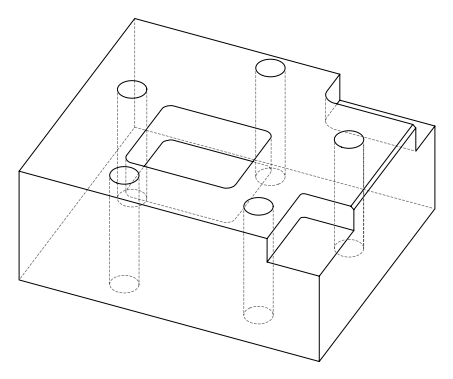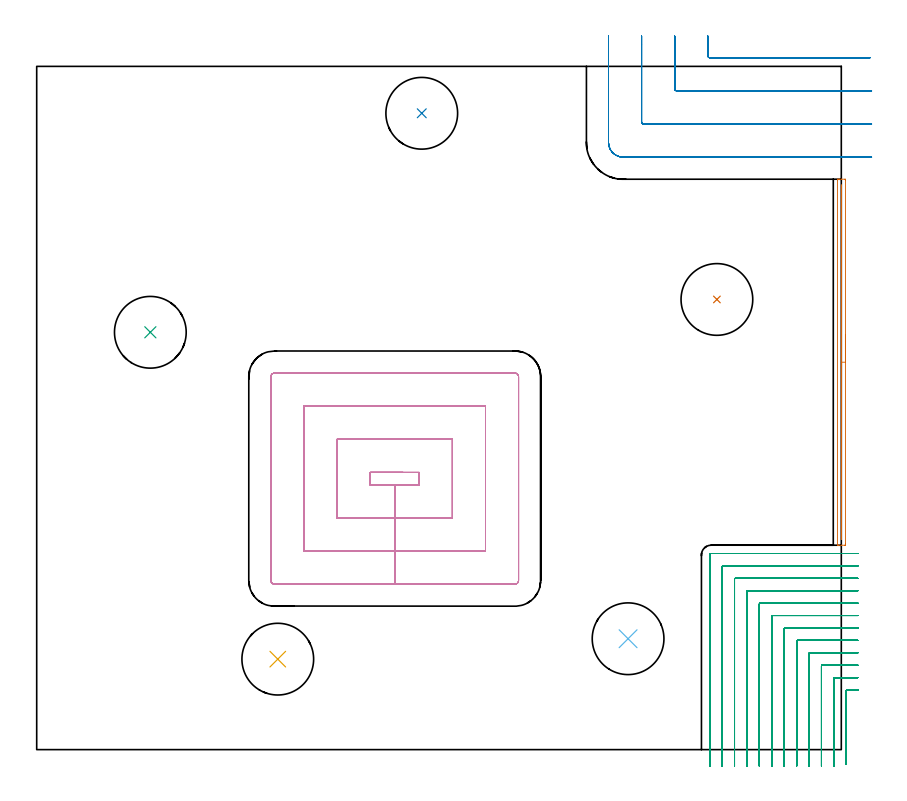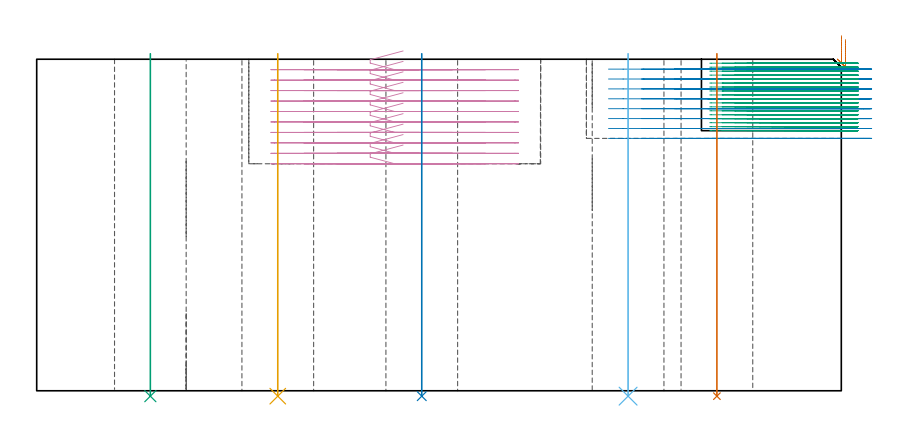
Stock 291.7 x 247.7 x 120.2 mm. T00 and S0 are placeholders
(PLAN: 9 operations, 4 tool changes, 68.9 min)
(1 AREA_MILL | FG_CHAMFER_SURFACE | UGT0205_001 | 2.26 min | 578 mm3)
(2 MILL_CORNER_NOTCH_RECTANGULAR | CORNER_NOTCH_RECTANGULAR | NXT0201_012 | Follow Part, ap 4, ae 75% | 7.36 min | 107368 mm3)
(3 MILL_CORNER_NOTCH_RECTANGULAR_1 | CORNER_NOTCH_RECTANGULAR_1 | NXT0201_008 | Follow Part, ap 1.5, ae 75% | 39.97 min | 97233 mm3)
(4 MILL_RECTANGULAR_POCKET | POCKET_RECTANGULAR_STRAIGHT | NXT0201_012 | Follow Part, ap 4, ae 75% | 16.87 min | 368123 mm3)
(5 INDEXABLE_INSERT_DRILL_THROUGH_HOLE_FROM_SOLID | STEP1HOLE | NXT0302_023 | 0.5 min | 63784 mm3)
(6 INDEXABLE_INSERT_DRILL_THROUGH_HOLE_FROM_SOLID_1 | STEP1HOLE_1 | NXT0302_023 | 0.5 min | 63774 mm3)
(7 INDEXABLE_INSERT_DRILL_THROUGH_HOLE_FROM_SOLID_2 | STEP1HOLE_2 | NXT0302_023 | 0.5 min | 63803 mm3)
(8 INDEXABLE_INSERT_DRILL_THROUGH_HOLE_FROM_SOLID_3 | STEP1HOLE_3 | NXT0302_023 | 0.5 min | 63770 mm3)
(9 INDEXABLE_INSERT_DRILL_THROUGH_HOLE_FROM_SOLID_4 | STEP1HOLE_4 | NXT0302_023 | 0.5 min | 63779 mm3)
(TOOL UGT0205_001 | Chamfer Mill 20 x 3 x 45 deg. | D20 FL50 Z2)
(TOOL NXT0201_012 | ENDMILL 16mm [2P460-1600-NA 1630] | D16 FL38 Z6)
(TOOL NXT0201_008 | ENDMILL 6mm [2P460-0600-NA 1630] | D6 FL26 Z6)
(TOOL NXT0302_023 | Index. Insert Drill 26mm [880-D2600L32-05] | D26 PA176 FL130 Z2)
(OP 1 AREA_MILL)
G17 G21 G94 G90
T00 M6
G54
G17 G0 G90 X293.2 Y150.45 S1061 M3
G43 Z130.2 H0
Z127.3
G94 G1 Y150.412 Z126.428 F250.
Y150.298 Z125.564
Y150.109 Z124.712
Y149.847 Z123.88
Y149.513 Z123.074
Y149.11 Z122.3
Y148.641 Z121.564
Y148.11 Z120.872
Y147.521 Z120.229
Y146.878 Z119.64
Y146.186 Z119.109
Y145.45 Z118.64
Y144.676 Z118.237
Y143.87 Z117.903
Y143.038 Z117.641
Y142.186 Z117.452
Y141.322 Z117.338
Y140.45 Z117.3
Y74.729
X293.199 Y74.563 Z117.301
X293.191 Y74.102 Z117.305
X293.001 Y74.1 Z117.496
X291.75 Z118.745
X290.757 Z119.743
X290.346 Y74.106 Z120.146
X290.303 Y74.11 Z120.188
X290.3 Y74.282 Z120.2
Y206.618
X290.303 Y206.79 Z120.188
X290.346 Y206.794 Z120.146
X290.757 Y206.8 Z119.742
X291.025 Z119.475
X291.75 Z118.745
X293.001 Z117.496
X293.191 Y206.798 Z117.305
X293.2 Y206.336 Z117.3
Y140.45
X291.786 Z118.714
X291.785 Y76.518 Z118.715
X291.784 Y76.484 Z118.716
X291.75 Y76.176 Z118.75
X291.717 Y76.518 Z118.783
X291.715 Y76.553 Z118.785
Y204.382
X291.716 Y204.416 Z118.784
X291.75 Y204.724 Z118.75
X291.783 Y204.382 Z118.717
X291.785 Y204.347 Z118.715
X291.786 Y140.45 Z118.714
Y139.578 Z118.752
Y138.713 Z118.866
Y137.862 Z119.055
Y137.03 Z119.317
Y136.224 Z119.651
Y135.45 Z120.054
Y134.714 Z120.523
Y134.022 Z121.054
Y133.379 Z121.643
Y132.79 Z122.286
Y132.258 Z122.978
Y131.79 Z123.714
Y131.387 Z124.488
Y131.053 Z125.294
Y130.791 Z126.126
Y130.602 Z126.978
Y130.488 Z127.843
Y130.45 Z128.714
G0 Z130.2
M5
M2
(OP 2 MILL_CORNER_NOTCH_RECTANGULAR)
G17 G21 G94 G90
T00 M6
G54
G17 G0 G90 X243.3 Y258.7 S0 M3
G43 Z130.2 H1
Z116.612
G94 G1 Y255.7 F250.
Y251.596 F500.
G3 X244.096 Y250.8 R0.8
G1 X299.075
X302.075 F250.
G0 Z130.2
X231.3 Y258.7
Z116.612
G1 Y255.7
Y239.596 F500.
G3 X232.096 Y238.8 R0.8
G1 X299.7
X302.7 F250.
G0 Z130.2
X219.3 Y258.7
Z116.612
G1 Y255.7
Y227.596 F500.
G3 X220.096 Y226.8 R0.8
G1 X299.7
X302.7 F250.
G0 Z130.2
X207.3 Y258.7
Z116.612
G1 Y255.7
Y220.1 F500.
G3 X212.6 Y214.8 R5.3
G1 X299.7
X302.7 F250.
G0 Z130.2
X243.3 Y258.7
Z113.025
G1 Y255.7
Y251.596 F500.
G3 X244.096 Y250.8 R0.8
G1 X299.075
X302.075 F250.
G0 Z130.2
X231.3 Y258.7
Z113.025
G1 Y255.7
Y239.596 F500.
G3 X232.096 Y238.8 R0.8
G1 X299.7
X302.7 F250.
G0 Z130.2
X219.3 Y258.7
Z113.025
G1 Y255.7
Y227.596 F500.
G3 X220.096 Y226.8 R0.8
G1 X299.7
X302.7 F250.
G0 Z130.2
X207.3 Y258.7
Z113.025
G1 Y255.7
Y220.1 F500.
G3 X212.6 Y214.8 R5.3
G1 X299.7
X302.7 F250.
G0 Z130.2
X243.3 Y258.7
Z109.437
G1 Y255.7
Y251.596 F500.
G3 X244.096 Y250.8 R0.8
G1 X299.075
X302.075 F250.
G0 Z130.2
X231.3 Y258.7
Z109.437
G1 Y255.7
Y239.596 F500.
G3 X232.096 Y238.8 R0.8
G1 X299.7
X302.7 F250.
G0 Z130.2
X219.3 Y258.7
Z109.437
G1 Y255.7
Y227.596 F500.
G3 X220.096 Y226.8 R0.8
G1 X299.7
X302.7 F250.
G0 Z130.2
X207.3 Y258.7
Z109.437
G1 Y255.7
Y220.1 F500.
G3 X212.6 Y214.8 R5.3
G1 X299.7
X302.7 F250.
G0 Z130.2
X243.3 Y258.7
Z105.85
G1 Y255.7
Y251.596 F500.
G3 X244.096 Y250.8 R0.8
G1 X299.075
X302.075 F250.
G0 Z130.2
X231.3 Y258.7
Z105.85
G1 Y255.7
Y239.596 F500.
G3 X232.096 Y238.8 R0.8
G1 X299.7
X302.7 F250.
G0 Z130.2
X219.3 Y258.7
Z105.85
G1 Y255.7
Y227.596 F500.
G3 X220.096 Y226.8 R0.8
G1 X299.7
X302.7 F250.
G0 Z130.2
X207.3 Y258.7
Z105.85
G1 Y255.7
Y220.1 F500.
G3 X212.6 Y214.8 R5.3
G1 X299.7
X302.7 F250.
G0 Z130.2
X243.3 Y258.7
Z102.262
G1 Y255.7
Y251.596 F500.
G3 X244.096 Y250.8 R0.8
G1 X299.075
X302.075 F250.
G0 Z130.2
X231.3 Y258.7
Z102.262
G1 Y255.7
Y239.596 F500.
G3 X232.096 Y238.8 R0.8
G1 X299.7
X302.7 F250.
G0 Z130.2
X219.3 Y258.7
Z102.262
G1 Y255.7
Y227.596 F500.
G3 X220.096 Y226.8 R0.8
G1 X299.7
X302.7 F250.
G0 Z130.2
X207.3 Y258.7
Z102.262
G1 Y255.7
Y220.1 F500.
G3 X212.6 Y214.8 R5.3
G1 X299.7
X302.7 F250.
G0 Z130.2
X243.3 Y258.7
Z98.675
G1 Y255.7
Y251.596 F500.
G3 X244.096 Y250.8 R0.8
G1 X299.075
X302.075 F250.
G0 Z130.2
X231.3 Y258.7
Z98.675
G1 Y255.7
Y239.596 F500.
G3 X232.096 Y238.8 R0.8
G1 X299.7
X302.7 F250.
G0 Z130.2
X219.3 Y258.7
Z98.675
G1 Y255.7
Y227.596 F500.
G3 X220.096 Y226.8 R0.8
G1 X299.7
X302.7 F250.
G0 Z130.2
X207.3 Y258.7
Z98.675
G1 Y255.7
Y220.1 F500.
G3 X212.6 Y214.8 R5.3
G1 X299.7
X302.7 F250.
G0 Z130.2
X243.3 Y258.7
Z95.087
G1 Y255.7
Y251.596 F500.
G3 X244.096 Y250.8 R0.8
G1 X299.075
X302.075 F250.
G0 Z130.2
X231.3 Y258.7
Z95.087
G1 Y255.7
Y239.596 F500.
G3 X232.096 Y238.8 R0.8
G1 X299.7
X302.7 F250.
G0 Z130.2
X219.3 Y258.7
Z95.087
G1 Y255.7
Y227.596 F500.
G3 X220.096 Y226.8 R0.8
G1 X299.7
X302.7 F250.
G0 Z130.2
X207.3 Y258.7
Z95.087
G1 Y255.7
Y220.1 F500.
G3 X212.6 Y214.8 R5.3
G1 X299.7
X302.7 F250.
G0 Z130.2
X243.3 Y258.7
Z91.5
G1 Y255.7
Y251.596 F500.
G3 X244.096 Y250.8 R0.8
G1 X299.075
X302.075 F250.
G0 Z130.2
X231.3 Y258.7
Z91.5
G1 Y255.7
Y239.596 F500.
G3 X232.096 Y238.8 R0.8
G1 X299.7
X302.7 F250.
G0 Z130.2
X219.3 Y258.7
Z91.5
G1 Y255.7
Y227.596 F500.
G3 X220.096 Y226.8 R0.8
G1 X299.7
X302.7 F250.
G0 Z130.2
X207.3 Y258.7
Z91.5
G1 Y255.7
Y220.1 F500.
G3 X212.6 Y214.8 R5.3
G1 X299.7
X302.7 F250.
G0 Z130.2
M5
M2
(OP 3 MILL_CORNER_NOTCH_RECTANGULAR_1)
G17 G21 G94 G90
T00 M6
G54
G17 G0 G90 X297.7 Y21.6 S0 M3
G43 Z130.2 H1
Z118.761
G94 G1 X294.7 F250.
X293.796 F500.
G3 X293.5 Y21.304 R0.3
G1 Y-2.4
Y-5.4 F250.
G0 Z130.2
X297.7 Y26.1
Z118.761
G1 X294.7
X289.297 F500.
G3 X289. Y25.803 R0.3
G1 Y-3.
Y-6. F250.
G0 Z130.2
X297.7 Y30.6
Z118.761
G1 X294.7
X284.797 F500.
G3 X284.5 Y30.303 R0.3
G1 Y-3.
Y-6. F250.
G0 Z130.2
X297.7 Y35.1
Z118.761
G1 X294.7
X280.297 F500.
G3 X280. Y34.803 R0.3
G1 Y-3.
Y-6. F250.
G0 Z130.2
X297.7 Y39.6
Z118.761
G1 X294.7
X275.797 F500.
G3 X275.5 Y39.303 R0.3
G1 Y-3.
Y-6. F250.
G0 Z130.2
X297.7 Y44.1
Z118.761
G1 X294.7
X271.297 F500.
G3 X271. Y43.803 R0.3
G1 Y-3.
Y-6. F250.
G0 Z130.2
X297.7 Y48.6
Z118.761
G1 X294.7
X266.797 F500.
G3 X266.5 Y48.303 R0.3
G1 Y-3.
Y-6. F250.
G0 Z130.2
X297.7 Y53.1
Z118.761
G1 X294.7
X262.297 F500.
G3 X262. Y52.803 R0.3
G1 Y-3.
Y-6. F250.
G0 Z130.2
X297.7 Y57.6
Z118.761
G1 X294.7
X257.798 F500.
G3 X257.5 Y57.302 R0.3
G1 Y-3.
Y-6. F250.
G0 Z130.2
X297.7 Y62.1
Z118.761
G1 X294.7
X253.298 F500.
G3 X253. Y61.802 R0.3
G1 Y-3.
Y-6. F250.
G0 Z130.2
X297.7 Y66.6
Z118.761
G1 X294.7
X248.798 F500.
G3 X248.5 Y66.302 R0.3
G1 Y-3.
Y-6. F250.
G0 Z130.2
X297.7 Y71.1
Z118.761
G1 X294.7
X244.5 F500.
G3 X244. Y70.6 R0.5
G1 Y-3.
Y-6. F250.
G0 Z130.2
X297.7 Y21.6
Z117.322
G1 X294.7
X293.796 F500.
G3 X293.5 Y21.304 R0.3
G1 Y-2.4
Y-5.4 F250.
G0 Z130.2
X297.7 Y26.1
Z117.322
G1 X294.7
X289.297 F500.
G3 X289. Y25.803 R0.3
G1 Y-3.
Y-6. F250.
G0 Z130.2
X297.7 Y30.6
Z117.322
G1 X294.7
X284.797 F500.
G3 X284.5 Y30.303 R0.3
G1 Y-3.
Y-6. F250.
G0 Z130.2
X297.7 Y35.1
Z117.322
G1 X294.7
X280.297 F500.
G3 X280. Y34.803 R0.3
G1 Y-3.
Y-6. F250.
G0 Z130.2
X297.7 Y39.6
Z117.322
G1 X294.7
X275.797 F500.
G3 X275.5 Y39.303 R0.3
G1 Y-3.
Y-6. F250.
G0 Z130.2
X297.7 Y44.1
Z117.322
G1 X294.7
X271.297 F500.
G3 X271. Y43.803 R0.3
G1 Y-3.
Y-6. F250.
G0 Z130.2
X297.7 Y48.6
Z117.322
G1 X294.7
X266.797 F500.
G3 X266.5 Y48.303 R0.3
G1 Y-3.
Y-6. F250.
G0 Z130.2
X297.7 Y53.1
Z117.322
G1 X294.7
X262.297 F500.
G3 X262. Y52.803 R0.3
G1 Y-3.
Y-6. F250.
G0 Z130.2
X297.7 Y57.6
Z117.322
G1 X294.7
X257.798 F500.
G3 X257.5 Y57.302 R0.3
G1 Y-3.
Y-6. F250.
G0 Z130.2
X297.7 Y62.1
Z117.322
G1 X294.7
X253.298 F500.
G3 X253. Y61.802 R0.3
G1 Y-3.
Y-6. F250.
G0 Z130.2
X297.7 Y66.6
Z117.322
G1 X294.7
X248.798 F500.
G3 X248.5 Y66.302 R0.3
G1 Y-3.
Y-6. F250.
G0 Z130.2
X297.7 Y71.1
Z117.322
G1 X294.7
X244.5 F500.
G3 X244. Y70.6 R0.5
G1 Y-3.
Y-6. F250.
G0 Z130.2
X297.7 Y21.6
Z115.883
G1 X294.7
X293.796 F500.
G3 X293.5 Y21.304 R0.3
G1 Y-2.4
Y-5.4 F250.
G0 Z130.2
X297.7 Y26.1
Z115.883
G1 X294.7
X289.297 F500.
G3 X289. Y25.803 R0.3
G1 Y-3.
Y-6. F250.
G0 Z130.2
X297.7 Y30.6
Z115.883
G1 X294.7
X284.797 F500.
G3 X284.5 Y30.303 R0.3
G1 Y-3.
Y-6. F250.
G0 Z130.2
X297.7 Y35.1
Z115.883
G1 X294.7
X280.297 F500.
G3 X280. Y34.803 R0.3
G1 Y-3.
Y-6. F250.
G0 Z130.2
X297.7 Y39.6
Z115.883
G1 X294.7
X275.797 F500.
G3 X275.5 Y39.303 R0.3
G1 Y-3.
Y-6. F250.
G0 Z130.2
X297.7 Y44.1
Z115.883
G1 X294.7
X271.297 F500.
G3 X271. Y43.803 R0.3
G1 Y-3.
Y-6. F250.
G0 Z130.2
X297.7 Y48.6
Z115.883
G1 X294.7
X266.797 F500.
G3 X266.5 Y48.303 R0.3
G1 Y-3.
Y-6. F250.
G0 Z130.2
X297.7 Y53.1
Z115.883
G1 X294.7
X262.297 F500.
G3 X262. Y52.803 R0.3
G1 Y-3.
Y-6. F250.
G0 Z130.2
X297.7 Y57.6
Z115.883
G1 X294.7
X257.798 F500.
G3 X257.5 Y57.302 R0.3
G1 Y-3.
Y-6. F250.
G0 Z130.2
X297.7 Y62.1
Z115.883
G1 X294.7
X253.298 F500.
G3 X253. Y61.802 R0.3
G1 Y-3.
Y-6. F250.
G0 Z130.2
X297.7 Y66.6
Z115.883
G1 X294.7
X248.798 F500.
G3 X248.5 Y66.302 R0.3
G1 Y-3.
Y-6. F250.
G0 Z130.2
X297.7 Y71.1
Z115.883
G1 X294.7
X244.5 F500.
G3 X244. Y70.6 R0.5
G1 Y-3.
Y-6. F250.
G0 Z130.2
X297.7 Y21.6
Z114.444
G1 X294.7
X293.796 F500.
G3 X293.5 Y21.304 R0.3
G1 Y-2.4
Y-5.4 F250.
G0 Z130.2
X297.7 Y26.1
Z114.444
G1 X294.7
X289.297 F500.
G3 X289. Y25.803 R0.3
G1 Y-3.
Y-6. F250.
G0 Z130.2
X297.7 Y30.6
Z114.444
G1 X294.7
X284.797 F500.
G3 X284.5 Y30.303 R0.3
G1 Y-3.
Y-6. F250.
G0 Z130.2
X297.7 Y35.1
Z114.444
G1 X294.7
X280.297 F500.
G3 X280. Y34.803 R0.3
G1 Y-3.
Y-6. F250.
G0 Z130.2
X297.7 Y39.6
Z114.444
G1 X294.7
X275.797 F500.
G3 X275.5 Y39.303 R0.3
G1 Y-3.
Y-6. F250.
G0 Z130.2
X297.7 Y44.1
Z114.444
G1 X294.7
X271.297 F500.
G3 X271. Y43.803 R0.3
G1 Y-3.
Y-6. F250.
G0 Z130.2
X297.7 Y48.6
Z114.444
G1 X294.7
X266.797 F500.
G3 X266.5 Y48.303 R0.3
G1 Y-3.
Y-6. F250.
G0 Z130.2
X297.7 Y53.1
Z114.444
G1 X294.7
X262.297 F500.
G3 X262. Y52.803 R0.3
G1 Y-3.
Y-6. F250.
G0 Z130.2
X297.7 Y57.6
Z114.444
G1 X294.7
X257.798 F500.
G3 X257.5 Y57.302 R0.3
G1 Y-3.
Y-6. F250.
G0 Z130.2
X297.7 Y62.1
Z114.444
G1 X294.7
X253.298 F500.
G3 X253. Y61.802 R0.3
G1 Y-3.
Y-6. F250.
G0 Z130.2
X297.7 Y66.6
Z114.444
G1 X294.7
X248.798 F500.
G3 X248.5 Y66.302 R0.3
G1 Y-3.
Y-6. F250.
G0 Z130.2
X297.7 Y71.1
Z114.444
G1 X294.7
X244.5 F500.
G3 X244. Y70.6 R0.5
G1 Y-3.
Y-6. F250.
G0 Z130.2
X297.7 Y21.6
Z113.005
G1 X294.7
X293.796 F500.
G3 X293.5 Y21.304 R0.3
G1 Y-2.4
Y-5.4 F250.
G0 Z130.2
X297.7 Y26.1
Z113.005
G1 X294.7
X289.297 F500.
G3 X289. Y25.803 R0.3
G1 Y-3.
Y-6. F250.
G0 Z130.2
X297.7 Y30.6
Z113.005
G1 X294.7
X284.797 F500.
G3 X284.5 Y30.303 R0.3
G1 Y-3.
Y-6. F250.
G0 Z130.2
X297.7 Y35.1
Z113.005
G1 X294.7
X280.297 F500.
G3 X280. Y34.803 R0.3
G1 Y-3.
Y-6. F250.
G0 Z130.2
X297.7 Y39.6
Z113.005
G1 X294.7
X275.797 F500.
G3 X275.5 Y39.303 R0.3
G1 Y-3.
Y-6. F250.
G0 Z130.2
X297.7 Y44.1
Z113.005
G1 X294.7
X271.297 F500.
G3 X271. Y43.803 R0.3
G1 Y-3.
Y-6. F250.
G0 Z130.2
X297.7 Y48.6
Z113.005
G1 X294.7
X266.797 F500.
G3 X266.5 Y48.303 R0.3
G1 Y-3.
Y-6. F250.
G0 Z130.2
X297.7 Y53.1
Z113.005
G1 X294.7
X262.297 F500.
G3 X262. Y52.803 R0.3
G1 Y-3.
Y-6. F250.
G0 Z130.2
X297.7 Y57.6
Z113.005
G1 X294.7
X257.798 F500.
G3 X257.5 Y57.302 R0.3
G1 Y-3.
Y-6. F250.
G0 Z130.2
X297.7 Y62.1
Z113.005
G1 X294.7
X253.298 F500.
G3 X253. Y61.802 R0.3
G1 Y-3.
Y-6. F250.
G0 Z130.2
X297.7 Y66.6
Z113.005
G1 X294.7
X248.798 F500.
G3 X248.5 Y66.302 R0.3
G1 Y-3.
Y-6. F250.
G0 Z130.2
X297.7 Y71.1
Z113.005
G1 X294.7
X244.5 F500.
G3 X244. Y70.6 R0.5
G1 Y-3.
Y-6. F250.
G0 Z130.2
X297.7 Y21.6
Z111.567
G1 X294.7
X293.796 F500.
G3 X293.5 Y21.304 R0.3
G1 Y-2.4
Y-5.4 F250.
G0 Z130.2
X297.7 Y26.1
Z111.567
G1 X294.7
X289.297 F500.
G3 X289. Y25.803 R0.3
G1 Y-3.
Y-6. F250.
G0 Z130.2
X297.7 Y30.6
Z111.567
G1 X294.7
X284.797 F500.
G3 X284.5 Y30.303 R0.3
G1 Y-3.
Y-6. F250.
G0 Z130.2
X297.7 Y35.1
Z111.567
G1 X294.7
X280.297 F500.
G3 X280. Y34.803 R0.3
G1 Y-3.
Y-6. F250.
G0 Z130.2
X297.7 Y39.6
Z111.567
G1 X294.7
X275.797 F500.
G3 X275.5 Y39.303 R0.3
G1 Y-3.
Y-6. F250.
G0 Z130.2
X297.7 Y44.1
Z111.567
G1 X294.7
X271.297 F500.
G3 X271. Y43.803 R0.3
G1 Y-3.
Y-6. F250.
G0 Z130.2
X297.7 Y48.6
Z111.567
G1 X294.7
X266.797 F500.
G3 X266.5 Y48.303 R0.3
G1 Y-3.
Y-6. F250.
G0 Z130.2
X297.7 Y53.1
Z111.567
G1 X294.7
X262.297 F500.
G3 X262. Y52.803 R0.3
G1 Y-3.
Y-6. F250.
G0 Z130.2
X297.7 Y57.6
Z111.567
G1 X294.7
X257.798 F500.
G3 X257.5 Y57.302 R0.3
G1 Y-3.
Y-6. F250.
G0 Z130.2
X297.7 Y62.1
Z111.567
G1 X294.7
X253.298 F500.
G3 X253. Y61.802 R0.3
G1 Y-3.
Y-6. F250.
G0 Z130.2
X297.7 Y66.6
Z111.567
G1 X294.7
X248.798 F500.
G3 X248.5 Y66.302 R0.3
G1 Y-3.
Y-6. F250.
G0 Z130.2
X297.7 Y71.1
Z111.567
G1 X294.7
X244.5 F500.
G3 X244. Y70.6 R0.5
G1 Y-3.
Y-6. F250.
G0 Z130.2
X297.7 Y21.6
Z110.128
G1 X294.7
X293.796 F500.
G3 X293.5 Y21.304 R0.3
G1 Y-2.4
Y-5.4 F250.
G0 Z130.2
X297.7 Y26.1
Z110.128
G1 X294.7
X289.297 F500.
G3 X289. Y25.803 R0.3
G1 Y-3.
Y-6. F250.
G0 Z130.2
X297.7 Y30.6
Z110.128
G1 X294.7
X284.797 F500.
G3 X284.5 Y30.303 R0.3
G1 Y-3.
Y-6. F250.
G0 Z130.2
X297.7 Y35.1
Z110.128
G1 X294.7
X280.297 F500.
G3 X280. Y34.803 R0.3
G1 Y-3.
Y-6. F250.
G0 Z130.2
X297.7 Y39.6
Z110.128
G1 X294.7
X275.797 F500.
G3 X275.5 Y39.303 R0.3
G1 Y-3.
Y-6. F250.
G0 Z130.2
X297.7 Y44.1
Z110.128
G1 X294.7
X271.297 F500.
G3 X271. Y43.803 R0.3
G1 Y-3.
Y-6. F250.
G0 Z130.2
X297.7 Y48.6
Z110.128
G1 X294.7
X266.797 F500.
G3 X266.5 Y48.303 R0.3
G1 Y-3.
Y-6. F250.
G0 Z130.2
X297.7 Y53.1
Z110.128
G1 X294.7
X262.297 F500.
G3 X262. Y52.803 R0.3
G1 Y-3.
Y-6. F250.
G0 Z130.2
X297.7 Y57.6
Z110.128
G1 X294.7
X257.798 F500.
G3 X257.5 Y57.302 R0.3
G1 Y-3.
Y-6. F250.
G0 Z130.2
X297.7 Y62.1
Z110.128
G1 X294.7
X253.298 F500.
G3 X253. Y61.802 R0.3
G1 Y-3.
Y-6. F250.
G0 Z130.2
X297.7 Y66.6
Z110.128
G1 X294.7
X248.798 F500.
G3 X248.5 Y66.302 R0.3
G1 Y-3.
Y-6. F250.
G0 Z130.2
X297.7 Y71.1
Z110.128
G1 X294.7
X244.5 F500.
G3 X244. Y70.6 R0.5
G1 Y-3.
Y-6. F250.
G0 Z130.2
X297.7 Y21.6
Z108.689
G1 X294.7
X293.796 F500.
G3 X293.5 Y21.304 R0.3
G1 Y-2.4
Y-5.4 F250.
G0 Z130.2
X297.7 Y26.1
Z108.689
G1 X294.7
X289.297 F500.
G3 X289. Y25.803 R0.3
G1 Y-3.
Y-6. F250.
G0 Z130.2
X297.7 Y30.6
Z108.689
G1 X294.7
X284.797 F500.
G3 X284.5 Y30.303 R0.3
G1 Y-3.
Y-6. F250.
G0 Z130.2
X297.7 Y35.1
Z108.689
G1 X294.7
X280.297 F500.
G3 X280. Y34.803 R0.3
G1 Y-3.
Y-6. F250.
G0 Z130.2
X297.7 Y39.6
Z108.689
G1 X294.7
X275.797 F500.
G3 X275.5 Y39.303 R0.3
G1 Y-3.
Y-6. F250.
G0 Z130.2
X297.7 Y44.1
Z108.689
G1 X294.7
X271.297 F500.
G3 X271. Y43.803 R0.3
G1 Y-3.
Y-6. F250.
G0 Z130.2
X297.7 Y48.6
Z108.689
G1 X294.7
X266.797 F500.
G3 X266.5 Y48.303 R0.3
G1 Y-3.
Y-6. F250.
G0 Z130.2
X297.7 Y53.1
Z108.689
G1 X294.7
X262.297 F500.
G3 X262. Y52.803 R0.3
G1 Y-3.
Y-6. F250.
G0 Z130.2
X297.7 Y57.6
Z108.689
G1 X294.7
X257.798 F500.
G3 X257.5 Y57.302 R0.3
G1 Y-3.
Y-6. F250.
G0 Z130.2
X297.7 Y62.1
Z108.689
G1 X294.7
X253.298 F500.
G3 X253. Y61.802 R0.3
G1 Y-3.
Y-6. F250.
G0 Z130.2
X297.7 Y66.6
Z108.689
G1 X294.7
X248.798 F500.
G3 X248.5 Y66.302 R0.3
G1 Y-3.
Y-6. F250.
G0 Z130.2
X297.7 Y71.1
Z108.689
G1 X294.7
X244.5 F500.
G3 X244. Y70.6 R0.5
G1 Y-3.
Y-6. F250.
G0 Z130.2
X297.7 Y21.6
Z107.25
G1 X294.7
X293.796 F500.
G3 X293.5 Y21.304 R0.3
G1 Y-2.4
Y-5.4 F250.
G0 Z130.2
X297.7 Y26.1
Z107.25
G1 X294.7
X289.297 F500.
G3 X289. Y25.803 R0.3
G1 Y-3.
Y-6. F250.
G0 Z130.2
X297.7 Y30.6
Z107.25
G1 X294.7
X284.797 F500.
G3 X284.5 Y30.303 R0.3
G1 Y-3.
Y-6. F250.
G0 Z130.2
X297.7 Y35.1
Z107.25
G1 X294.7
X280.297 F500.
G3 X280. Y34.803 R0.3
G1 Y-3.
Y-6. F250.
G0 Z130.2
X297.7 Y39.6
Z107.25
G1 X294.7
X275.797 F500.
G3 X275.5 Y39.303 R0.3
G1 Y-3.
Y-6. F250.
G0 Z130.2
X297.7 Y44.1
Z107.25
G1 X294.7
X271.297 F500.
G3 X271. Y43.803 R0.3
G1 Y-3.
Y-6. F250.
G0 Z130.2
X297.7 Y48.6
Z107.25
G1 X294.7
X266.797 F500.
G3 X266.5 Y48.303 R0.3
G1 Y-3.
Y-6. F250.
G0 Z130.2
X297.7 Y53.1
Z107.25
G1 X294.7
X262.297 F500.
G3 X262. Y52.803 R0.3
G1 Y-3.
Y-6. F250.
G0 Z130.2
X297.7 Y57.6
Z107.25
G1 X294.7
X257.798 F500.
G3 X257.5 Y57.302 R0.3
G1 Y-3.
Y-6. F250.
G0 Z130.2
X297.7 Y62.1
Z107.25
G1 X294.7
X253.298 F500.
G3 X253. Y61.802 R0.3
G1 Y-3.
Y-6. F250.
G0 Z130.2
X297.7 Y66.6
Z107.25
G1 X294.7
X248.798 F500.
G3 X248.5 Y66.302 R0.3
G1 Y-3.
Y-6. F250.
G0 Z130.2
X297.7 Y71.1
Z107.25
G1 X294.7
X244.5 F500.
G3 X244. Y70.6 R0.5
G1 Y-3.
Y-6. F250.
G0 Z130.2
X297.7 Y21.6
Z105.811
G1 X294.7
X293.796 F500.
G3 X293.5 Y21.304 R0.3
G1 Y-2.4
Y-5.4 F250.
G0 Z130.2
X297.7 Y26.1
Z105.811
G1 X294.7
X289.297 F500.
G3 X289. Y25.803 R0.3
G1 Y-3.
Y-6. F250.
G0 Z130.2
X297.7 Y30.6
Z105.811
G1 X294.7
X284.797 F500.
G3 X284.5 Y30.303 R0.3
G1 Y-3.
Y-6. F250.
G0 Z130.2
X297.7 Y35.1
Z105.811
G1 X294.7
X280.297 F500.
G3 X280. Y34.803 R0.3
G1 Y-3.
Y-6. F250.
G0 Z130.2
X297.7 Y39.6
Z105.811
G1 X294.7
X275.797 F500.
G3 X275.5 Y39.303 R0.3
G1 Y-3.
Y-6. F250.
G0 Z130.2
X297.7 Y44.1
Z105.811
G1 X294.7
X271.297 F500.
G3 X271. Y43.803 R0.3
G1 Y-3.
Y-6. F250.
G0 Z130.2
X297.7 Y48.6
Z105.811
G1 X294.7
X266.797 F500.
G3 X266.5 Y48.303 R0.3
G1 Y-3.
Y-6. F250.
G0 Z130.2
X297.7 Y53.1
Z105.811
G1 X294.7
X262.297 F500.
G3 X262. Y52.803 R0.3
G1 Y-3.
Y-6. F250.
G0 Z130.2
X297.7 Y57.6
Z105.811
G1 X294.7
X257.798 F500.
G3 X257.5 Y57.302 R0.3
G1 Y-3.
Y-6. F250.
G0 Z130.2
X297.7 Y62.1
Z105.811
G1 X294.7
X253.298 F500.
G3 X253. Y61.802 R0.3
G1 Y-3.
Y-6. F250.
G0 Z130.2
X297.7 Y66.6
Z105.811
G1 X294.7
X248.798 F500.
G3 X248.5 Y66.302 R0.3
G1 Y-3.
Y-6. F250.
G0 Z130.2
X297.7 Y71.1
Z105.811
G1 X294.7
X244.5 F500.
G3 X244. Y70.6 R0.5
G1 Y-3.
Y-6. F250.
G0 Z130.2
X297.7 Y21.6
Z104.372
G1 X294.7
X293.796 F500.
G3 X293.5 Y21.304 R0.3
G1 Y-2.4
Y-5.4 F250.
G0 Z130.2
X297.7 Y26.1
Z104.372
G1 X294.7
X289.297 F500.
G3 X289. Y25.803 R0.3
G1 Y-3.
Y-6. F250.
G0 Z130.2
X297.7 Y30.6
Z104.372
G1 X294.7
X284.797 F500.
G3 X284.5 Y30.303 R0.3
G1 Y-3.
Y-6. F250.
G0 Z130.2
X297.7 Y35.1
Z104.372
G1 X294.7
X280.297 F500.
G3 X280. Y34.803 R0.3
G1 Y-3.
Y-6. F250.
G0 Z130.2
X297.7 Y39.6
Z104.372
G1 X294.7
X275.797 F500.
G3 X275.5 Y39.303 R0.3
G1 Y-3.
Y-6. F250.
G0 Z130.2
X297.7 Y44.1
Z104.372
G1 X294.7
X271.297 F500.
G3 X271. Y43.803 R0.3
G1 Y-3.
Y-6. F250.
G0 Z130.2
X297.7 Y48.6
Z104.372
G1 X294.7
X266.797 F500.
G3 X266.5 Y48.303 R0.3
G1 Y-3.
Y-6. F250.
G0 Z130.2
X297.7 Y53.1
Z104.372
G1 X294.7
X262.297 F500.
G3 X262. Y52.803 R0.3
G1 Y-3.
Y-6. F250.
G0 Z130.2
X297.7 Y57.6
Z104.372
G1 X294.7
X257.798 F500.
G3 X257.5 Y57.302 R0.3
G1 Y-3.
Y-6. F250.
G0 Z130.2
X297.7 Y62.1
Z104.372
G1 X294.7
X253.298 F500.
G3 X253. Y61.802 R0.3
G1 Y-3.
Y-6. F250.
G0 Z130.2
X297.7 Y66.6
Z104.372
G1 X294.7
X248.798 F500.
G3 X248.5 Y66.302 R0.3
G1 Y-3.
Y-6. F250.
G0 Z130.2
X297.7 Y71.1
Z104.372
G1 X294.7
X244.5 F500.
G3 X244. Y70.6 R0.5
G1 Y-3.
Y-6. F250.
G0 Z130.2
X297.7 Y21.6
Z102.933
G1 X294.7
X293.796 F500.
G3 X293.5 Y21.304 R0.3
G1 Y-2.4
Y-5.4 F250.
G0 Z130.2
X297.7 Y26.1
Z102.933
G1 X294.7
X289.297 F500.
G3 X289. Y25.803 R0.3
G1 Y-3.
Y-6. F250.
G0 Z130.2
X297.7 Y30.6
Z102.933
G1 X294.7
X284.797 F500.
G3 X284.5 Y30.303 R0.3
G1 Y-3.
Y-6. F250.
G0 Z130.2
X297.7 Y35.1
Z102.933
G1 X294.7
X280.297 F500.
G3 X280. Y34.803 R0.3
G1 Y-3.
Y-6. F250.
G0 Z130.2
X297.7 Y39.6
Z102.933
G1 X294.7
X275.797 F500.
G3 X275.5 Y39.303 R0.3
G1 Y-3.
Y-6. F250.
G0 Z130.2
X297.7 Y44.1
Z102.933
G1 X294.7
X271.297 F500.
G3 X271. Y43.803 R0.3
G1 Y-3.
Y-6. F250.
G0 Z130.2
X297.7 Y48.6
Z102.933
G1 X294.7
X266.797 F500.
G3 X266.5 Y48.303 R0.3
G1 Y-3.
Y-6. F250.
G0 Z130.2
X297.7 Y53.1
Z102.933
G1 X294.7
X262.297 F500.
G3 X262. Y52.803 R0.3
G1 Y-3.
Y-6. F250.
G0 Z130.2
X297.7 Y57.6
Z102.933
G1 X294.7
X257.798 F500.
G3 X257.5 Y57.302 R0.3
G1 Y-3.
Y-6. F250.
G0 Z130.2
X297.7 Y62.1
Z102.933
G1 X294.7
X253.298 F500.
G3 X253. Y61.802 R0.3
G1 Y-3.
Y-6. F250.
G0 Z130.2
X297.7 Y66.6
Z102.933
G1 X294.7
X248.798 F500.
G3 X248.5 Y66.302 R0.3
G1 Y-3.
Y-6. F250.
G0 Z130.2
X297.7 Y71.1
Z102.933
G1 X294.7
X244.5 F500.
G3 X244. Y70.6 R0.5
G1 Y-3.
Y-6. F250.
G0 Z130.2
X297.7 Y21.6
Z101.494
G1 X294.7
X293.796 F500.
G3 X293.5 Y21.304 R0.3
G1 Y-2.4
Y-5.4 F250.
G0 Z130.2
X297.7 Y26.1
Z101.494
G1 X294.7
X289.297 F500.
G3 X289. Y25.803 R0.3
G1 Y-3.
Y-6. F250.
G0 Z130.2
X297.7 Y30.6
Z101.494
G1 X294.7
X284.797 F500.
G3 X284.5 Y30.303 R0.3
G1 Y-3.
Y-6. F250.
G0 Z130.2
X297.7 Y35.1
Z101.494
G1 X294.7
X280.297 F500.
G3 X280. Y34.803 R0.3
G1 Y-3.
Y-6. F250.
G0 Z130.2
X297.7 Y39.6
Z101.494
G1 X294.7
X275.797 F500.
G3 X275.5 Y39.303 R0.3
G1 Y-3.
Y-6. F250.
G0 Z130.2
X297.7 Y44.1
Z101.494
G1 X294.7
X271.297 F500.
G3 X271. Y43.803 R0.3
G1 Y-3.
Y-6. F250.
G0 Z130.2
X297.7 Y48.6
Z101.494
G1 X294.7
X266.797 F500.
G3 X266.5 Y48.303 R0.3
G1 Y-3.
Y-6. F250.
G0 Z130.2
X297.7 Y53.1
Z101.494
G1 X294.7
X262.297 F500.
G3 X262. Y52.803 R0.3
G1 Y-3.
Y-6. F250.
G0 Z130.2
X297.7 Y57.6
Z101.494
G1 X294.7
X257.798 F500.
G3 X257.5 Y57.302 R0.3
G1 Y-3.
Y-6. F250.
G0 Z130.2
X297.7 Y62.1
Z101.494
G1 X294.7
X253.298 F500.
G3 X253. Y61.802 R0.3
G1 Y-3.
Y-6. F250.
G0 Z130.2
X297.7 Y66.6
Z101.494
G1 X294.7
X248.798 F500.
G3 X248.5 Y66.302 R0.3
G1 Y-3.
Y-6. F250.
G0 Z130.2
X297.7 Y71.1
Z101.494
G1 X294.7
X244.5 F500.
G3 X244. Y70.6 R0.5
G1 Y-3.
Y-6. F250.
G0 Z130.2
X297.7 Y21.6
Z100.056
G1 X294.7
X293.796 F500.
G3 X293.5 Y21.304 R0.3
G1 Y-2.4
Y-5.4 F250.
G0 Z130.2
X297.7 Y26.1
Z100.056
G1 X294.7
X289.297 F500.
G3 X289. Y25.803 R0.3
G1 Y-3.
Y-6. F250.
G0 Z130.2
X297.7 Y30.6
Z100.056
G1 X294.7
X284.797 F500.
G3 X284.5 Y30.303 R0.3
G1 Y-3.
Y-6. F250.
G0 Z130.2
X297.7 Y35.1
Z100.056
G1 X294.7
X280.297 F500.
G3 X280. Y34.803 R0.3
G1 Y-3.
Y-6. F250.
G0 Z130.2
X297.7 Y39.6
Z100.056
G1 X294.7
X275.797 F500.
G3 X275.5 Y39.303 R0.3
G1 Y-3.
Y-6. F250.
G0 Z130.2
X297.7 Y44.1
Z100.056
G1 X294.7
X271.297 F500.
G3 X271. Y43.803 R0.3
G1 Y-3.
Y-6. F250.
G0 Z130.2
X297.7 Y48.6
Z100.056
G1 X294.7
X266.797 F500.
G3 X266.5 Y48.303 R0.3
G1 Y-3.
Y-6. F250.
G0 Z130.2
X297.7 Y53.1
Z100.056
G1 X294.7
X262.297 F500.
G3 X262. Y52.803 R0.3
G1 Y-3.
Y-6. F250.
G0 Z130.2
X297.7 Y57.6
Z100.056
G1 X294.7
X257.798 F500.
G3 X257.5 Y57.302 R0.3
G1 Y-3.
Y-6. F250.
G0 Z130.2
X297.7 Y62.1
Z100.056
G1 X294.7
X253.298 F500.
G3 X253. Y61.802 R0.3
G1 Y-3.
Y-6. F250.
G0 Z130.2
X297.7 Y66.6
Z100.056
G1 X294.7
X248.798 F500.
G3 X248.5 Y66.302 R0.3
G1 Y-3.
Y-6. F250.
G0 Z130.2
X297.7 Y71.1
Z100.056
G1 X294.7
X244.5 F500.
G3 X244. Y70.6 R0.5
G1 Y-3.
Y-6. F250.
G0 Z130.2
X297.7 Y21.6
Z98.617
G1 X294.7
X293.796 F500.
G3 X293.5 Y21.304 R0.3
G1 Y-2.4
Y-5.4 F250.
G0 Z130.2
X297.7 Y26.1
Z98.617
G1 X294.7
X289.297 F500.
G3 X289. Y25.803 R0.3
G1 Y-3.
Y-6. F250.
G0 Z130.2
X297.7 Y30.6
Z98.617
G1 X294.7
X284.797 F500.
G3 X284.5 Y30.303 R0.3
G1 Y-3.
Y-6. F250.
G0 Z130.2
X297.7 Y35.1
Z98.617
G1 X294.7
X280.297 F500.
G3 X280. Y34.803 R0.3
G1 Y-3.
Y-6. F250.
G0 Z130.2
X297.7 Y39.6
Z98.617
G1 X294.7
X275.797 F500.
G3 X275.5 Y39.303 R0.3
G1 Y-3.
Y-6. F250.
G0 Z130.2
X297.7 Y44.1
Z98.617
G1 X294.7
X271.297 F500.
G3 X271. Y43.803 R0.3
G1 Y-3.
Y-6. F250.
G0 Z130.2
X297.7 Y48.6
Z98.617
G1 X294.7
X266.797 F500.
G3 X266.5 Y48.303 R0.3
G1 Y-3.
Y-6. F250.
G0 Z130.2
X297.7 Y53.1
Z98.617
G1 X294.7
X262.297 F500.
G3 X262. Y52.803 R0.3
G1 Y-3.
Y-6. F250.
G0 Z130.2
X297.7 Y57.6
Z98.617
G1 X294.7
X257.798 F500.
G3 X257.5 Y57.302 R0.3
G1 Y-3.
Y-6. F250.
G0 Z130.2
X297.7 Y62.1
Z98.617
G1 X294.7
X253.298 F500.
G3 X253. Y61.802 R0.3
G1 Y-3.
Y-6. F250.
G0 Z130.2
X297.7 Y66.6
Z98.617
G1 X294.7
X248.798 F500.
G3 X248.5 Y66.302 R0.3
G1 Y-3.
Y-6. F250.
G0 Z130.2
X297.7 Y71.1
Z98.617
G1 X294.7
X244.5 F500.
G3 X244. Y70.6 R0.5
G1 Y-3.
Y-6. F250.
G0 Z130.2
X297.7 Y21.6
Z97.178
G1 X294.7
X293.796 F500.
G3 X293.5 Y21.304 R0.3
G1 Y-2.4
Y-5.4 F250.
G0 Z130.2
X297.7 Y26.1
Z97.178
G1 X294.7
X289.297 F500.
G3 X289. Y25.803 R0.3
G1 Y-3.
Y-6. F250.
G0 Z130.2
X297.7 Y30.6
Z97.178
G1 X294.7
X284.797 F500.
G3 X284.5 Y30.303 R0.3
G1 Y-3.
Y-6. F250.
G0 Z130.2
X297.7 Y35.1
Z97.178
G1 X294.7
X280.297 F500.
G3 X280. Y34.803 R0.3
G1 Y-3.
Y-6. F250.
G0 Z130.2
X297.7 Y39.6
Z97.178
G1 X294.7
X275.797 F500.
G3 X275.5 Y39.303 R0.3
G1 Y-3.
Y-6. F250.
G0 Z130.2
X297.7 Y44.1
Z97.178
G1 X294.7
X271.297 F500.
G3 X271. Y43.803 R0.3
G1 Y-3.
Y-6. F250.
G0 Z130.2
X297.7 Y48.6
Z97.178
G1 X294.7
X266.797 F500.
G3 X266.5 Y48.303 R0.3
G1 Y-3.
Y-6. F250.
G0 Z130.2
X297.7 Y53.1
Z97.178
G1 X294.7
X262.297 F500.
G3 X262. Y52.803 R0.3
G1 Y-3.
Y-6. F250.
G0 Z130.2
X297.7 Y57.6
Z97.178
G1 X294.7
X257.798 F500.
G3 X257.5 Y57.302 R0.3
G1 Y-3.
Y-6. F250.
G0 Z130.2
X297.7 Y62.1
Z97.178
G1 X294.7
X253.298 F500.
G3 X253. Y61.802 R0.3
G1 Y-3.
Y-6. F250.
G0 Z130.2
X297.7 Y66.6
Z97.178
G1 X294.7
X248.798 F500.
G3 X248.5 Y66.302 R0.3
G1 Y-3.
Y-6. F250.
G0 Z130.2
X297.7 Y71.1
Z97.178
G1 X294.7
X244.5 F500.
G3 X244. Y70.6 R0.5
G1 Y-3.
Y-6. F250.
G0 Z130.2
X297.7 Y21.6
Z95.739
G1 X294.7
X293.796 F500.
G3 X293.5 Y21.304 R0.3
G1 Y-2.4
Y-5.4 F250.
G0 Z130.2
X297.7 Y26.1
Z95.739
G1 X294.7
X289.297 F500.
G3 X289. Y25.803 R0.3
G1 Y-3.
Y-6. F250.
G0 Z130.2
X297.7 Y30.6
Z95.739
G1 X294.7
X284.797 F500.
G3 X284.5 Y30.303 R0.3
G1 Y-3.
Y-6. F250.
G0 Z130.2
X297.7 Y35.1
Z95.739
G1 X294.7
X280.297 F500.
G3 X280. Y34.803 R0.3
G1 Y-3.
Y-6. F250.
G0 Z130.2
X297.7 Y39.6
Z95.739
G1 X294.7
X275.797 F500.
G3 X275.5 Y39.303 R0.3
G1 Y-3.
Y-6. F250.
G0 Z130.2
X297.7 Y44.1
Z95.739
G1 X294.7
X271.297 F500.
G3 X271. Y43.803 R0.3
G1 Y-3.
Y-6. F250.
G0 Z130.2
X297.7 Y48.6
Z95.739
G1 X294.7
X266.797 F500.
G3 X266.5 Y48.303 R0.3
G1 Y-3.
Y-6. F250.
G0 Z130.2
X297.7 Y53.1
Z95.739
G1 X294.7
X262.297 F500.
G3 X262. Y52.803 R0.3
G1 Y-3.
Y-6. F250.
G0 Z130.2
X297.7 Y57.6
Z95.739
G1 X294.7
X257.798 F500.
G3 X257.5 Y57.302 R0.3
G1 Y-3.
Y-6. F250.
G0 Z130.2
X297.7 Y62.1
Z95.739
G1 X294.7
X253.298 F500.
G3 X253. Y61.802 R0.3
G1 Y-3.
Y-6. F250.
G0 Z130.2
X297.7 Y66.6
Z95.739
G1 X294.7
X248.798 F500.
G3 X248.5 Y66.302 R0.3
G1 Y-3.
Y-6. F250.
G0 Z130.2
X297.7 Y71.1
Z95.739
G1 X294.7
X244.5 F500.
G3 X244. Y70.6 R0.5
G1 Y-3.
Y-6. F250.
G0 Z130.2
X297.7 Y21.6
Z94.3
G1 X294.7
X293.796 F500.
G3 X293.5 Y21.304 R0.3
G1 Y-2.4
Y-5.4 F250.
G0 Z130.2
X297.7 Y26.1
Z94.3
G1 X294.7
X289.297 F500.
G3 X289. Y25.803 R0.3
G1 Y-3.
Y-6. F250.
G0 Z130.2
X297.7 Y30.6
Z94.3
G1 X294.7
X284.797 F500.
G3 X284.5 Y30.303 R0.3
G1 Y-3.
Y-6. F250.
G0 Z130.2
X297.7 Y35.1
Z94.3
G1 X294.7
X280.297 F500.
G3 X280. Y34.803 R0.3
G1 Y-3.
Y-6. F250.
G0 Z130.2
X297.7 Y39.6
Z94.3
G1 X294.7
X275.797 F500.
G3 X275.5 Y39.303 R0.3
G1 Y-3.
Y-6. F250.
G0 Z130.2
X297.7 Y44.1
Z94.3
G1 X294.7
X271.297 F500.
G3 X271. Y43.803 R0.3
G1 Y-3.
Y-6. F250.
G0 Z130.2
X297.7 Y48.6
Z94.3
G1 X294.7
X266.797 F500.
G3 X266.5 Y48.303 R0.3
G1 Y-3.
Y-6. F250.
G0 Z130.2
X297.7 Y53.1
Z94.3
G1 X294.7
X262.297 F500.
G3 X262. Y52.803 R0.3
G1 Y-3.
Y-6. F250.
G0 Z130.2
X297.7 Y57.6
Z94.3
G1 X294.7
X257.798 F500.
G3 X257.5 Y57.302 R0.3
G1 Y-3.
Y-6. F250.
G0 Z130.2
X297.7 Y62.1
Z94.3
G1 X294.7
X253.298 F500.
G3 X253. Y61.802 R0.3
G1 Y-3.
Y-6. F250.
G0 Z130.2
X297.7 Y66.6
Z94.3
G1 X294.7
X248.798 F500.
G3 X248.5 Y66.302 R0.3
G1 Y-3.
Y-6. F250.
G0 Z130.2
X297.7 Y71.1
Z94.3
G1 X294.7
X244.5 F500.
G3 X244. Y70.6 R0.5
G1 Y-3.
Y-6. F250.
G0 Z130.2
M5
M2
(OP 4 MILL_RECTANGULAR_POCKET)
G17 G21 G94 G90
T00 M6
G54
G17 G0 G90 X132.841 Y100.5 S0 M3
G43 Z130.2 H1
Z123.2
G94 G1 X120.9 Z120. F250.
Y96. Z118.795
X129.8 Z116.41
X138.7 F500.
Y100.5
X120.9
Y96.
X129.8
Y84.
X150.7
Y112.5
X108.9
Y84.
X129.8
Y72.
X162.7
Y124.5
X96.9
Y72.
X129.8
Y60.
X173.4
G3 X174.7 Y61.3 R1.3
G1 Y135.2
G3 X173.4 Y136.5 R1.3
G1 X86.2
G3 X84.9 Y135.2 R1.3
G1 Y61.3
G3 X86.2 Y60. R1.3
G1 X129.8
X130.8
G0 X132.841 Y100.5 Z119.41
G1 X120.9 Z116.21 F250.
Y96. Z115.005
X129.8 Z112.62
X138.7 F500.
Y100.5
X120.9
Y96.
X129.8
Y84.
X150.7
Y112.5
X108.9
Y84.
X129.8
Y72.
X162.7
Y124.5
X96.9
Y72.
X129.8
Y60.
X173.4
G3 X174.7 Y61.3 R1.3
G1 Y135.2
G3 X173.4 Y136.5 R1.3
G1 X86.2
G3 X84.9 Y135.2 R1.3
G1 Y61.3
G3 X86.2 Y60. R1.3
G1 X129.8
X130.8
G0 X132.841 Y100.5 Z115.62
G1 X120.9 Z112.42 F250.
Y96. Z111.215
X129.8 Z108.83
X138.7 F500.
Y100.5
X120.9
Y96.
X129.8
Y84.
X150.7
Y112.5
X108.9
Y84.
X129.8
Y72.
X162.7
Y124.5
X96.9
Y72.
X129.8
Y60.
X173.4
G3 X174.7 Y61.3 R1.3
G1 Y135.2
G3 X173.4 Y136.5 R1.3
G1 X86.2
G3 X84.9 Y135.2 R1.3
G1 Y61.3
G3 X86.2 Y60. R1.3
G1 X129.8
X130.8
G0 X132.841 Y100.5 Z111.83
G1 X120.9 Z108.63 F250.
Y96. Z107.425
X129.8 Z105.04
X138.7 F500.
Y100.5
X120.9
Y96.
X129.8
Y84.
X150.7
Y112.5
X108.9
Y84.
X129.8
Y72.
X162.7
Y124.5
X96.9
Y72.
X129.8
Y60.
X173.4
G3 X174.7 Y61.3 R1.3
G1 Y135.2
G3 X173.4 Y136.5 R1.3
G1 X86.2
G3 X84.9 Y135.2 R1.3
G1 Y61.3
G3 X86.2 Y60. R1.3
G1 X129.8
X130.8
G0 X132.841 Y100.5 Z108.04
G1 X120.9 Z104.84 F250.
Y96. Z103.635
X129.8 Z101.25
X138.7 F500.
Y100.5
X120.9
Y96.
X129.8
Y84.
X150.7
Y112.5
X108.9
Y84.
X129.8
Y72.
X162.7
Y124.5
X96.9
Y72.
X129.8
Y60.
X173.4
G3 X174.7 Y61.3 R1.3
G1 Y135.2
G3 X173.4 Y136.5 R1.3
G1 X86.2
G3 X84.9 Y135.2 R1.3
G1 Y61.3
G3 X86.2 Y60. R1.3
G1 X129.8
X130.8
G0 X132.841 Y100.5 Z104.25
G1 X120.9 Z101.05 F250.
Y96. Z99.845
X129.8 Z97.46
X138.7 F500.
Y100.5
X120.9
Y96.
X129.8
Y84.
X150.7
Y112.5
X108.9
Y84.
X129.8
Y72.
X162.7
Y124.5
X96.9
Y72.
X129.8
Y60.
X173.4
G3 X174.7 Y61.3 R1.3
G1 Y135.2
G3 X173.4 Y136.5 R1.3
G1 X86.2
G3 X84.9 Y135.2 R1.3
G1 Y61.3
G3 X86.2 Y60. R1.3
G1 X129.8
X130.8
G0 X132.841 Y100.5 Z100.46
G1 X120.9 Z97.26 F250.
Y96. Z96.055
X129.8 Z93.67
X138.7 F500.
Y100.5
X120.9
Y96.
X129.8
Y84.
X150.7
Y112.5
X108.9
Y84.
X129.8
Y72.
X162.7
Y124.5
X96.9
Y72.
X129.8
Y60.
X173.4
G3 X174.7 Y61.3 R1.3
G1 Y135.2
G3 X173.4 Y136.5 R1.3
G1 X86.2
G3 X84.9 Y135.2 R1.3
G1 Y61.3
G3 X86.2 Y60. R1.3
G1 X129.8
X130.8
G0 X132.841 Y100.5 Z96.67
G1 X120.9 Z93.47 F250.
Y96. Z92.265
X129.8 Z89.88
X138.7 F500.
Y100.5
X120.9
Y96.
X129.8
Y84.
X150.7
Y112.5
X108.9
Y84.
X129.8
Y72.
X162.7
Y124.5
X96.9
Y72.
X129.8
Y60.
X173.4
G3 X174.7 Y61.3 R1.3
G1 Y135.2
G3 X173.4 Y136.5 R1.3
G1 X86.2
G3 X84.9 Y135.2 R1.3
G1 Y61.3
G3 X86.2 Y60. R1.3
G1 X129.8
X130.8
G0 X132.841 Y100.5 Z92.88
G1 X120.9 Z89.681 F250.
Y96. Z88.475
X129.8 Z86.09
X138.7 F500.
Y100.5
X120.9
Y96.
X129.8
Y84.
X150.7
Y112.5
X108.9
Y84.
X129.8
Y72.
X162.7
Y124.5
X96.9
Y72.
X129.8
Y60.
X173.4
G3 X174.7 Y61.3 R1.3
G1 Y135.2
G3 X173.4 Y136.5 R1.3
G1 X86.2
G3 X84.9 Y135.2 R1.3
G1 Y61.3
G3 X86.2 Y60. R1.3
G1 X129.8
X130.8
G0 X132.841 Y100.5 Z89.09
G1 X120.9 Z85.891 F250.
Y96. Z84.685
X129.8 Z82.3
X138.7 F500.
Y100.5
X120.9
Y96.
X129.8
Y84.
X150.7
Y112.5
X108.9
Y84.
X129.8
Y72.
X162.7
Y124.5
X96.9
Y72.
X129.8
Y60.
X173.4
G3 X174.7 Y61.3 R1.3
G1 Y135.2
G3 X173.4 Y136.5 R1.3
G1 X86.2
G3 X84.9 Y135.2 R1.3
G1 Y61.3
G3 X86.2 Y60. R1.3
G1 X129.8
X130.8
G0 Z130.2
M5
M2
(OP 5 INDEXABLE_INSERT_DRILL_THROUGH_HOLE_FROM_SOLID)
G17 G21 G94 G90
T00 M6
G54
G17 G0 G90 X87.4 Y32.8 S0 M3
G43 Z130.2 H1
G94 G81 G98 Z-1.954 F250. R122.2
G80
M5
M2
(OP 6 INDEXABLE_INSERT_DRILL_THROUGH_HOLE_FROM_SOLID_1)
G17 G21 G94 G90
T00 M6
G54
G17 G0 G90 X214.4 Y40.2 S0 M3
G43 Z130.2 H1
G94 G81 G98 Z-1.954 F250. R122.2
G80
M5
M2
(OP 7 INDEXABLE_INSERT_DRILL_THROUGH_HOLE_FROM_SOLID_2)
G17 G21 G94 G90
T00 M6
G54
G17 G0 G90 X246.6 Y163.2 S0 M3
G43 Z130.2 H1
G94 G81 G98 Z-1.954 F250. R122.2
G80
M5
M2
(OP 8 INDEXABLE_INSERT_DRILL_THROUGH_HOLE_FROM_SOLID_3)
G17 G21 G94 G90
T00 M6
G54
G17 G0 G90 X139.6 Y230.7 S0 M3
G43 Z130.2 H1
G94 G81 G98 Z-1.954 F250. R122.2
G80
M5
M2
(OP 9 INDEXABLE_INSERT_DRILL_THROUGH_HOLE_FROM_SOLID_4)
G17 G21 G94 G90
T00 M6
G54
G17 G0 G90 X41.2 Y151.3 S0 M3
G43 Z130.2 H1
G94 G81 G98 Z-1.954 F250. R122.2
G80
M5
M2
